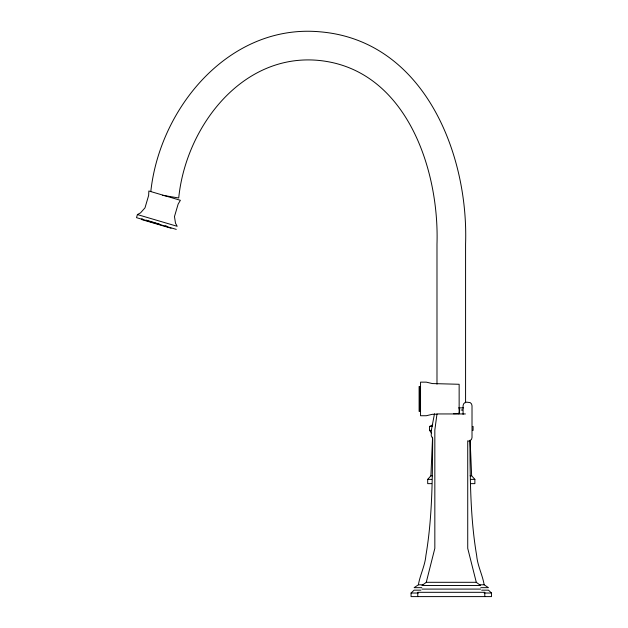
<?xml version="1.0" encoding="UTF-8"?>
<svg xmlns="http://www.w3.org/2000/svg" width="628" height="628" viewBox="0 0 628 628"><rect width="100%" height="100%" fill="white"/><g stroke="black" fill="none" stroke-linecap="round" stroke-linejoin="round"><path stroke-width="0.94" d="M436.986 384.163L436.986 244.127C439.435 168.492 405.453 68.177 317.76 60.327C240.987 53.678 185.668 127.971 178.721 197.977L162.409 195.284M431.664 483.646L427.692 483.646L427.692 479.36L430.91 475.789L432.566 437.214M421.788 587.667L414.103 587.667L418.397 584.801C420.046 574.879 425.015 565.797 425.902 555.497C432.464 516.962 432.37 477.61 432.692 438.611L431.263 435.754L431.263 430.745L434.482 413.781M150.814 191.462C159.904 107.49 229.62 23.487 320.123 31.824C423.421 40.53 468.669 152.973 465.576 244.096L465.576 402.768M426.263 582.305L476.299 582.305L480.593 585.516L421.969 585.516L426.263 582.305L434.835 548.346L434.835 430.031L436.986 413.946L465.403 413.946M137.414 214.572L177.19 226.3L175.495 223.191L174.474 216.558L178.14 204.108L180.385 200.301L148.844 190.998L148.655 195.41L144.989 207.86L140.523 212.876L137.414 214.572L136.504 217.657L176.28 229.385M481.676 590.163L488.458 590.163L491.496 593.028L491.496 596.6L411.065 596.6L411.065 593.028L414.103 590.163L420.886 590.163M431.624 433.014L429.474 430.392L429.474 426.459L432.747 424.826M468.441 441.115L470.223 440.636L471.534 439.325L472.013 437.535L472.013 405.727L471.534 403.945L470.223 402.627L466.651 402.155L464.869 402.627L463.55 403.945L463.079 405.727L463.079 414.401M437.127 414.174L432.339 414.307L426.263 415.736L420.54 415.736L420.54 382.138L426.263 382.138L432.339 383.567L459.147 384.281L459.147 413.593L453.4 413.742M459.335 407.87L463.495 407.87M461.07 410.013L462.655 410.013M429.474 426.459L432.48 426.459M472.664 426.459L473.088 426.459L473.088 430.392L472.664 430.392M429.474 430.392L431.138 430.392M430.91 475.789L432.457 475.789M470.105 475.789L471.652 475.789L474.87 479.36L474.87 483.646L470.898 483.646M427.692 479.36L431.664 479.36M470.898 479.36L474.87 479.36M418.397 584.801L422.801 584.801M479.761 584.801L484.164 584.801L488.458 587.667L480.773 587.667M421.969 589.095L480.593 589.095M411.065 593.028L418.405 593.028M484.157 593.028L491.496 593.028M141.747 218.827L142.87 219.164M146.065 220.106L147.556 220.546M148.302 220.766L153.617 222.328M154.339 222.54L155.775 222.964M156.49 223.176L159.371 224.023M165.431 225.813L166.915 226.253M141.551 219.517L171.036 228.215M476.299 582.305L467.727 548.346L467.727 440.785M484.164 584.801C482.516 574.879 477.539 565.797 476.66 555.497C470.176 517.59 470.231 478.874 469.87 440.511M470.121 440.11L471.652 475.789M484.792 596.6L484.792 592.314L417.769 592.314L417.769 596.6M419.826 386.424L419.826 411.442M419.111 386.424L419.111 411.442M458.88 407.588A8.219 8.219 0 0 1 458.88 413.876"/></g></svg>
